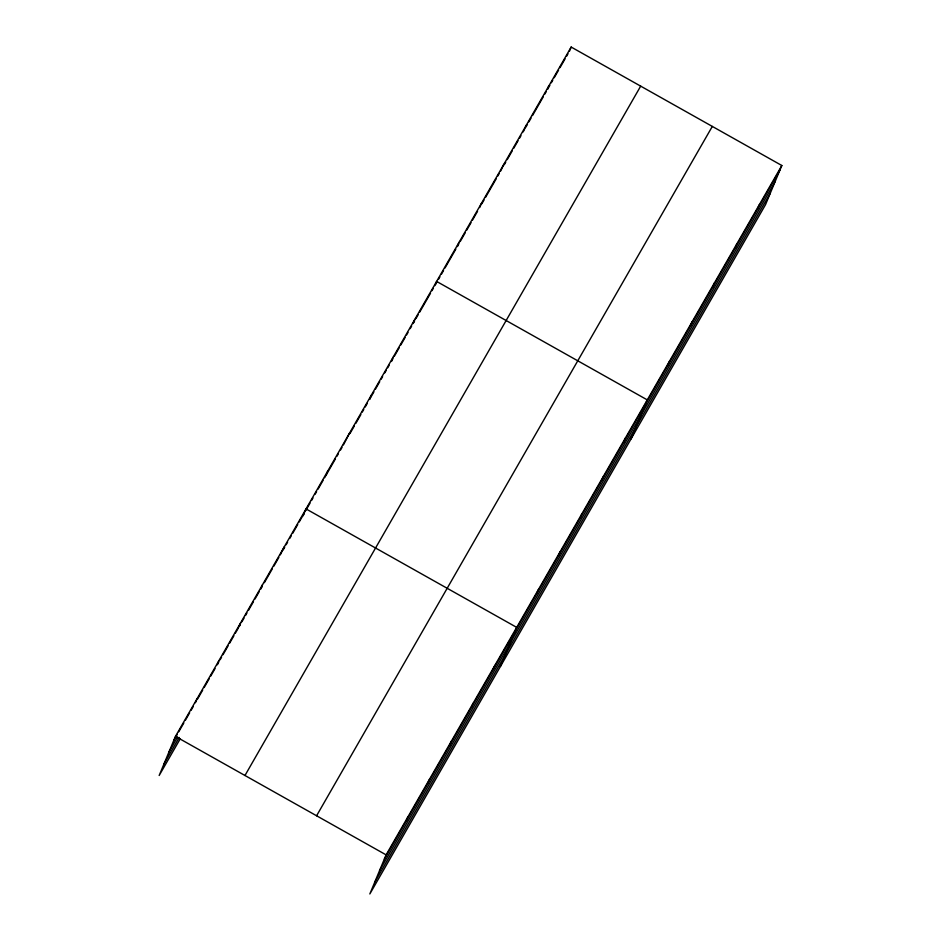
<?xml version="1.0" encoding="UTF-8"?>
<svg xmlns="http://www.w3.org/2000/svg" width="941" height="941" viewBox="0 0 941 941"><rect width="100%" height="100%" fill="white"/><g stroke="black" fill="none" stroke-linecap="round" stroke-linejoin="round"><path stroke-width="1.41" d="M781.83 165.51L386.104 854.863L369.837 893.95L765.551 204.597L781.83 165.51L571.163 47.05L175.449 736.403L159.17 775.49L180.213 738.838M195.446 702.727L197.21 698.493M218.971 660.57L217.206 664.817L218.665 662.288M240.743 622.66L238.979 626.894L240.425 624.365M262.504 584.749L260.739 588.984L262.186 586.455M284.264 546.827L280.324 554.861M303.202 515.703L304.272 513.151L299.191 521.996M304.708 512.092L306.037 508.916L516.691 627.376L500.424 666.463M326.033 475.24L327.797 471.006M349.558 433.083L343.441 444.905M371.33 395.173L369.566 399.407L373.918 391.832M393.091 357.262L391.327 361.497L392.785 358.968M414.863 319.34L413.099 323.586L414.546 321.057M434.86 285.664L436.624 281.43L647.279 399.89L631.011 438.976M459.043 242.366L457.279 246.601L458.726 244.084M479.71 207.538L481.474 203.303M503.894 164.24L500.683 170.991M524.996 128.352L526.325 125.177M547.427 89.289L548.744 86.113M569.411 51.285L571.163 47.05M406.1 821.187L407.865 816.953M427.873 783.277L429.625 779.042M449.633 745.354L451.398 741.12M471.394 707.444L473.158 703.209M493.166 669.533L494.919 665.299M536.688 593.7L538.452 589.466M558.46 555.79L560.224 551.555M580.221 517.868L581.985 513.633M601.981 479.957L603.746 475.723M623.754 442.047L625.518 437.812M667.945 365.061L669.698 360.826M690.365 325.998L692.129 321.763M712.784 286.934L714.548 282.7M735.215 247.871L736.979 243.637M757.634 208.808L759.399 204.573M173.685 740.638L177.308 734.321M178.755 731.792L183.836 722.947M185.295 720.418L189.647 712.831M191.094 710.314L193.27 706.515M197.622 698.94L202.703 690.082M204.15 687.565L209.231 678.708M210.678 676.191L215.03 668.604M220.112 659.759L221.558 657.23M223.017 654.701L228.098 645.855M229.545 643.326L233.897 635.74M235.344 633.211L238.249 628.165M241.872 621.836L244.06 618.049M245.507 615.52L246.954 612.991M248.412 610.462L253.482 601.617M254.94 599.088L259.293 591.513M264.374 582.667L272.349 568.764M273.796 566.235L278.877 557.39M283.229 549.803L284.688 547.274M286.135 544.745L287.581 542.216M289.757 538.428L291.216 535.899M292.663 533.371L297.744 524.525M305.719 510.622L310.071 503.047M311.53 500.518L312.977 497.989M315.153 494.201L316.599 491.673M318.058 489.144L323.128 480.298M324.586 477.769L335.466 458.808M336.913 456.279L338.372 453.75M340.548 449.963L341.995 447.434M349.981 433.53L354.334 425.955M355.78 423.426L360.862 414.581M362.309 412.052L363.755 409.523M365.214 406.994L367.39 403.207M375.365 389.303L379.717 381.717M381.176 379.188L382.622 376.659M384.798 372.871L386.257 370.342M387.704 367.813L389.151 365.284M394.232 356.439L399.313 347.594M400.76 345.065L405.112 337.478M406.559 334.961L408.018 332.432M410.194 328.632L411.64 326.104M415.993 318.529L418.169 314.729M419.627 312.212L430.507 293.251M431.954 290.722L433.413 288.193M435.577 284.405L437.024 281.888M438.471 279.371L439.918 276.842M441.364 274.325L443.54 270.549M444.987 268.02L455.832 249.118M460.173 241.566L465.242 232.745M466.689 230.216L471.029 222.664M472.476 220.135L477.534 211.325M481.874 203.762L484.05 199.974M485.497 197.457L496.342 178.555M497.789 176.038L499.236 173.52M504.305 164.699L505.752 162.181M507.199 159.652L512.257 150.831M513.704 148.313L518.044 140.75M519.491 138.233L520.938 135.716M523.114 131.928L524.56 129.411M526.007 126.894L527.454 124.377M528.901 121.848L531.065 118.072M532.512 115.555L543.369 96.652M544.815 94.135L546.262 91.606M547.709 89.089L549.873 85.313M551.32 82.784L552.767 80.267M554.214 77.75L558.554 70.187M560.001 67.67L565.071 58.848M566.517 56.331L567.964 53.802M168.898 752.141L177.602 736.979M163.957 763.986L179.202 737.45M244.966 775.502L640.68 86.137M316.588 815.776L712.313 126.423M384.34 859.098L780.065 169.745M379.552 870.601L775.278 181.248M374.624 882.446L770.338 193.093M175.449 736.403L386.104 854.863"/></g></svg>
